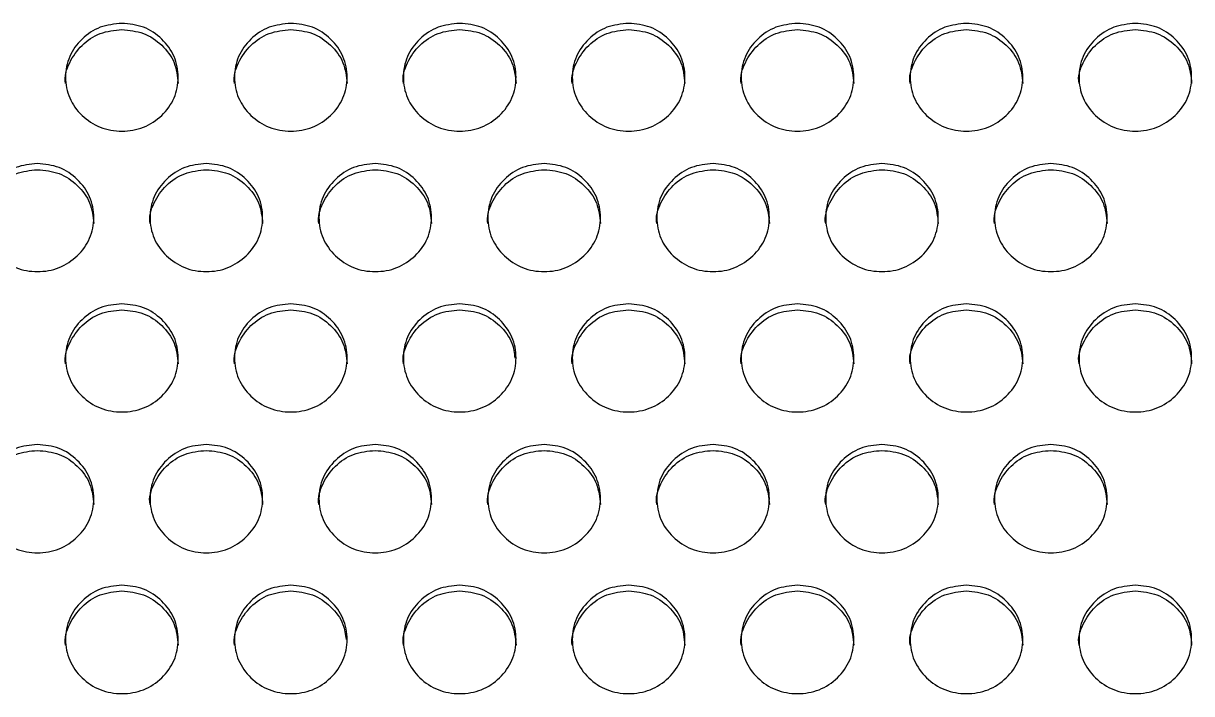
# Model space of a CAD drawing. Header units: millimetres. Extents: x 0.6 to 29.2, y 0.5 to 20.5.
# Drawn here: x 16.568 to 17.121, y 11.141 to 11.458 of the extents above; entities that cross this region are included whole.
import ezdxf

# ---------------------------------------------------------------- set-up
doc = ezdxf.new("R2010")
doc.units = ezdxf.units.MM

msp = doc.modelspace()

# ---------------------------------------------------------------- linework, layer by layer
for points, knots in [([(16.58802, 11.42976), (16.58802, 11.42976), (16.58737, 11.43304), (16.58956, 11.4399), (16.59531, 11.44817), (16.60417, 11.45423), (16.61118, 11.45492), (16.61468, 11.45527)], [0, 0, 0, 0, 0.000446, 0.250487, 0.500131, 0.749907, 1, 1, 1, 1]), ([(16.61468, 11.4582), (16.61819, 11.45787), (16.62521, 11.45719), (16.63397, 11.45111), (16.64011, 11.44278), (16.64197, 11.43269), (16.64011, 11.42262), (16.63398, 11.41423), (16.62522, 11.40836), (16.61468, 11.40657), (16.60415, 11.40836), (16.59538, 11.41423), (16.58926, 11.42262), (16.5874, 11.4327), (16.58926, 11.44278), (16.59538, 11.45111), (16.60415, 11.45717), (16.61117, 11.45786), (16.61468, 11.4582)], [0, 0, 0, 0, 0.062437, 0.124973, 0.18753, 0.249981, 0.31254, 0.374985, 0.437548, 0.499993, 0.562544, 0.624997, 0.687552, 0.750004, 0.812563, 0.87501, 0.937472, 1, 1, 1, 1]), ([(16.61468, 11.45527), (16.61819, 11.45493), (16.62522, 11.45425), (16.63393, 11.44818), (16.64027, 11.43987), (16.64099, 11.43315), (16.64135, 11.4298)], [0, 0, 0, 0, 0.249958, 0.500262, 0.75058, 1, 1, 1, 1]), ([(16.66802, 11.42976), (16.66802, 11.42976), (16.66737, 11.43304), (16.66956, 11.4399), (16.67531, 11.44817), (16.68417, 11.45423), (16.69118, 11.45492), (16.69468, 11.45527)], [0, 0, 0, 0, 0.000446, 0.250487, 0.500131, 0.749907, 1, 1, 1, 1]), ([(16.69468, 11.4582), (16.69819, 11.45787), (16.70521, 11.45719), (16.71397, 11.45111), (16.72011, 11.44278), (16.72197, 11.43269), (16.72011, 11.42262), (16.71398, 11.41423), (16.70522, 11.40836), (16.69468, 11.40657), (16.68415, 11.40836), (16.67538, 11.41423), (16.66926, 11.42262), (16.6674, 11.4327), (16.66926, 11.44278), (16.67538, 11.45111), (16.68415, 11.45717), (16.69117, 11.45786), (16.69468, 11.4582)], [0, 0, 0, 0, 0.062437, 0.124973, 0.18753, 0.249981, 0.31254, 0.374985, 0.437549, 0.499992, 0.562544, 0.624997, 0.687552, 0.750004, 0.812563, 0.87501, 0.937472, 1, 1, 1, 1]), ([(16.69468, 11.45527), (16.69819, 11.45493), (16.70522, 11.45425), (16.71393, 11.44818), (16.72027, 11.43987), (16.72099, 11.43315), (16.72135, 11.4298)], [0, 0, 0, 0, 0.24996, 0.500262, 0.75058, 1, 1, 1, 1]), ([(16.74802, 11.42976), (16.74802, 11.42976), (16.74737, 11.43304), (16.74956, 11.4399), (16.75531, 11.44817), (16.76417, 11.45423), (16.77118, 11.45492), (16.77468, 11.45527)], [0, 0, 0, 0, 0.0004458, 0.2504868, 0.5001325, 0.7499069, 1, 1, 1, 1]), ([(16.77468, 11.4582), (16.77819, 11.45787), (16.78521, 11.45719), (16.79397, 11.45111), (16.80011, 11.44278), (16.80197, 11.43269), (16.80011, 11.42262), (16.79398, 11.41423), (16.78522, 11.40836), (16.77468, 11.40657), (16.76415, 11.40836), (16.75538, 11.41423), (16.74926, 11.42262), (16.7474, 11.4327), (16.74926, 11.44278), (16.75539, 11.45111), (16.76415, 11.45717), (16.77117, 11.45786), (16.77468, 11.4582)], [0, 0, 0, 0, 0.062437, 0.124973, 0.187531, 0.249981, 0.312541, 0.374985, 0.437549, 0.499993, 0.562545, 0.624997, 0.687553, 0.750004, 0.812563, 0.87501, 0.937472, 1, 1, 1, 1]), ([(16.77468, 11.45527), (16.77819, 11.45493), (16.78522, 11.45425), (16.79393, 11.44818), (16.80027, 11.43987), (16.80099, 11.43315), (16.80135, 11.4298)], [0, 0, 0, 0, 0.24996, 0.500261, 0.750581, 1, 1, 1, 1]), ([(16.82802, 11.42976), (16.82802, 11.42976), (16.82737, 11.43304), (16.82956, 11.4399), (16.83531, 11.44817), (16.84417, 11.45423), (16.85118, 11.45492), (16.85468, 11.45527)], [0, 0, 0, 0, 0.000446, 0.250487, 0.500131, 0.749907, 1, 1, 1, 1]), ([(16.85468, 11.4582), (16.85819, 11.45787), (16.86521, 11.45719), (16.87397, 11.45111), (16.88011, 11.44278), (16.88197, 11.43269), (16.88011, 11.42262), (16.87398, 11.41423), (16.86522, 11.40836), (16.85468, 11.40657), (16.84415, 11.40836), (16.83538, 11.41423), (16.82926, 11.42262), (16.8274, 11.4327), (16.82926, 11.44278), (16.83538, 11.45111), (16.84415, 11.45717), (16.85117, 11.45786), (16.85468, 11.4582)], [0, 0, 0, 0, 0.062437, 0.124973, 0.18753, 0.249981, 0.31254, 0.374985, 0.437548, 0.499993, 0.562544, 0.624997, 0.687552, 0.750004, 0.812563, 0.87501, 0.937472, 1, 1, 1, 1]), ([(16.85468, 11.45527), (16.85819, 11.45493), (16.86522, 11.45425), (16.87393, 11.44818), (16.88027, 11.43987), (16.88099, 11.43315), (16.88135, 11.4298)], [0, 0, 0, 0, 0.249958, 0.500262, 0.75058, 1, 1, 1, 1]), ([(16.90802, 11.42976), (16.90802, 11.42976), (16.90737, 11.43304), (16.90956, 11.4399), (16.91531, 11.44817), (16.92417, 11.45423), (16.93118, 11.45492), (16.93468, 11.45527)], [0, 0, 0, 0, 0.000446, 0.250487, 0.500131, 0.749907, 1, 1, 1, 1]), ([(16.93468, 11.4582), (16.93819, 11.45787), (16.94521, 11.45719), (16.95397, 11.45111), (16.96011, 11.44278), (16.96197, 11.43269), (16.96011, 11.42262), (16.95398, 11.41423), (16.94522, 11.40836), (16.93468, 11.40657), (16.92415, 11.40836), (16.91538, 11.41423), (16.90926, 11.42262), (16.9074, 11.4327), (16.90926, 11.44278), (16.91538, 11.45111), (16.92415, 11.45717), (16.93117, 11.45786), (16.93468, 11.4582)], [0, 0, 0, 0, 0.062437, 0.124973, 0.187531, 0.249981, 0.31254, 0.374985, 0.437549, 0.499992, 0.562544, 0.624997, 0.687552, 0.750004, 0.812563, 0.87501, 0.937472, 1, 1, 1, 1]), ([(16.93468, 11.45527), (16.93819, 11.45493), (16.94522, 11.45425), (16.95393, 11.44818), (16.96027, 11.43987), (16.96099, 11.43315), (16.96135, 11.4298)], [0, 0, 0, 0, 0.24996, 0.500262, 0.750581, 1, 1, 1, 1]), ([(16.98802, 11.42976), (16.98802, 11.42976), (16.98737, 11.43304), (16.98956, 11.4399), (16.99531, 11.44817), (17.00417, 11.45423), (17.01118, 11.45492), (17.01468, 11.45527)], [0, 0, 0, 0, 0.000446, 0.250487, 0.500131, 0.749905, 1, 1, 1, 1]), ([(17.01468, 11.4582), (17.01819, 11.45787), (17.02521, 11.45719), (17.03397, 11.45111), (17.04011, 11.44278), (17.04197, 11.43269), (17.04011, 11.42262), (17.03398, 11.41423), (17.02522, 11.40836), (17.01468, 11.40657), (17.00415, 11.40836), (16.99538, 11.41423), (16.98926, 11.42262), (16.9874, 11.4327), (16.98926, 11.44278), (16.99539, 11.45111), (17.00415, 11.45717), (17.01117, 11.45786), (17.01468, 11.4582)], [0, 0, 0, 0, 0.062437, 0.124973, 0.18753, 0.249981, 0.31254, 0.374985, 0.437548, 0.499992, 0.562545, 0.624997, 0.687552, 0.750004, 0.812563, 0.87501, 0.937471, 1, 1, 1, 1]), ([(17.01468, 11.45527), (17.01819, 11.45493), (17.02522, 11.45425), (17.03393, 11.44818), (17.04027, 11.43987), (17.04099, 11.43315), (17.04135, 11.4298)], [0, 0, 0, 0, 0.249958, 0.500262, 0.75058, 1, 1, 1, 1]), ([(17.06802, 11.42976), (17.06802, 11.42976), (17.06737, 11.43304), (17.06956, 11.4399), (17.07531, 11.44817), (17.08417, 11.45423), (17.09118, 11.45492), (17.09468, 11.45527)], [0, 0, 0, 0, 0.000446, 0.250487, 0.500131, 0.749907, 1, 1, 1, 1]), ([(17.09468, 11.4582), (17.09819, 11.45787), (17.10521, 11.45719), (17.11397, 11.45111), (17.12011, 11.44278), (17.12197, 11.43269), (17.12011, 11.42262), (17.11398, 11.41423), (17.10522, 11.40836), (17.09468, 11.40657), (17.08415, 11.40836), (17.07538, 11.41423), (17.06926, 11.42262), (17.0674, 11.4327), (17.06926, 11.44278), (17.07538, 11.45111), (17.08415, 11.45717), (17.09117, 11.45786), (17.09468, 11.4582)], [0, 0, 0, 0, 0.0624366, 0.1249728, 0.1875303, 0.2499808, 0.3125403, 0.3749848, 0.4375485, 0.4999921, 0.5625442, 0.6249969, 0.6875522, 0.7500042, 0.812563, 0.8750097, 0.9374718, 1, 1, 1, 1]), ([(17.09468, 11.45527), (17.09819, 11.45493), (17.10522, 11.45425), (17.11393, 11.44818), (17.12027, 11.43987), (17.12099, 11.43315), (17.12135, 11.4298)], [0, 0, 0, 0, 0.249958, 0.500262, 0.75058, 1, 1, 1, 1]), ([(16.54802, 11.36336), (16.54802, 11.36336), (16.54737, 11.36664), (16.54956, 11.37352), (16.55531, 11.3818), (16.56417, 11.38787), (16.57118, 11.38856), (16.57468, 11.38891)], [0, 0, 0, 0, 0.0004458, 0.2504877, 0.5001314, 0.7499052, 1, 1, 1, 1]), ([(16.57468, 11.3918), (16.57819, 11.39146), (16.58521, 11.39078), (16.59397, 11.38469), (16.60011, 11.37635), (16.60197, 11.36624), (16.60011, 11.35616), (16.59398, 11.34775), (16.58522, 11.34187), (16.57468, 11.34008), (16.56415, 11.34187), (16.55538, 11.34775), (16.54926, 11.35615), (16.5474, 11.36625), (16.54926, 11.37635), (16.55539, 11.38469), (16.56415, 11.39076), (16.57117, 11.39145), (16.57468, 11.3918)], [0, 0, 0, 0, 0.062437, 0.124973, 0.18753, 0.24998, 0.31254, 0.374984, 0.437548, 0.499992, 0.562544, 0.624996, 0.687552, 0.750004, 0.812564, 0.87501, 0.937471, 1, 1, 1, 1]), ([(16.57468, 11.38891), (16.57819, 11.38857), (16.58522, 11.38789), (16.59393, 11.38181), (16.60027, 11.37348), (16.60099, 11.36676), (16.60135, 11.3634)], [0, 0, 0, 0, 0.249958, 0.500262, 0.750582, 1, 1, 1, 1]), ([(16.62802, 11.36336), (16.62802, 11.36336), (16.62737, 11.36664), (16.62956, 11.37352), (16.63531, 11.3818), (16.64417, 11.38787), (16.65118, 11.38856), (16.65468, 11.38891)], [0, 0, 0, 0, 0.0004458, 0.2504875, 0.5001314, 0.7499073, 1, 1, 1, 1]), ([(16.65468, 11.3918), (16.65819, 11.39146), (16.66521, 11.39078), (16.67397, 11.38469), (16.68011, 11.37635), (16.68197, 11.36624), (16.68011, 11.35616), (16.67398, 11.34775), (16.66522, 11.34187), (16.65468, 11.34008), (16.64415, 11.34187), (16.63538, 11.34775), (16.62926, 11.35615), (16.6274, 11.36625), (16.62926, 11.37635), (16.63539, 11.38469), (16.64415, 11.39076), (16.65117, 11.39145), (16.65468, 11.3918)], [0, 0, 0, 0, 0.062437, 0.124973, 0.18753, 0.249981, 0.31254, 0.374985, 0.437548, 0.499992, 0.562544, 0.624997, 0.687552, 0.750004, 0.812563, 0.87501, 0.937472, 1, 1, 1, 1]), ([(16.65468, 11.38891), (16.65819, 11.38857), (16.66522, 11.38789), (16.67393, 11.38181), (16.68027, 11.37348), (16.68099, 11.36676), (16.68135, 11.3634)], [0, 0, 0, 0, 0.249958, 0.500262, 0.750582, 1, 1, 1, 1]), ([(16.70802, 11.36336), (16.70802, 11.36336), (16.70737, 11.36664), (16.70956, 11.37352), (16.71531, 11.3818), (16.72417, 11.38787), (16.73118, 11.38856), (16.73468, 11.38891)], [0, 0, 0, 0, 0.000446, 0.250488, 0.500133, 0.749907, 1, 1, 1, 1]), ([(16.73468, 11.3918), (16.73819, 11.39146), (16.74521, 11.39078), (16.75397, 11.38469), (16.76011, 11.37635), (16.76197, 11.36624), (16.76011, 11.35616), (16.75398, 11.34775), (16.74522, 11.34187), (16.73468, 11.34008), (16.72415, 11.34187), (16.71538, 11.34775), (16.70926, 11.35615), (16.7074, 11.36625), (16.70926, 11.37635), (16.71539, 11.38469), (16.72415, 11.39076), (16.73117, 11.39145), (16.73468, 11.3918)], [0, 0, 0, 0, 0.0624372, 0.1249727, 0.1875303, 0.2499809, 0.3125403, 0.3749847, 0.4375488, 0.4999923, 0.5625443, 0.624997, 0.6875525, 0.7500046, 0.8125637, 0.8750102, 0.9374718, 1, 1, 1, 1]), ([(16.73468, 11.38891), (16.73819, 11.38857), (16.74522, 11.38789), (16.75393, 11.38181), (16.76027, 11.37348), (16.76099, 11.36676), (16.76135, 11.3634)], [0, 0, 0, 0, 0.2499602, 0.5002611, 0.7505824, 1, 1, 1, 1]), ([(16.78802, 11.36336), (16.78802, 11.36336), (16.78737, 11.36664), (16.78956, 11.37352), (16.79531, 11.3818), (16.80417, 11.38787), (16.81118, 11.38856), (16.81468, 11.38891)], [0, 0, 0, 0, 0.000446, 0.250488, 0.500132, 0.749907, 1, 1, 1, 1]), ([(16.81468, 11.3918), (16.81819, 11.39146), (16.82521, 11.39078), (16.83397, 11.38469), (16.84011, 11.37635), (16.84197, 11.36624), (16.84011, 11.35616), (16.83398, 11.34775), (16.82522, 11.34187), (16.81468, 11.34008), (16.80415, 11.34187), (16.79538, 11.34775), (16.78926, 11.35615), (16.7874, 11.36625), (16.78926, 11.37635), (16.79539, 11.38469), (16.80415, 11.39076), (16.81117, 11.39145), (16.81468, 11.3918)], [0, 0, 0, 0, 0.062437, 0.124973, 0.18753, 0.249981, 0.31254, 0.374985, 0.437548, 0.499992, 0.562544, 0.624997, 0.687552, 0.750004, 0.812564, 0.87501, 0.937472, 1, 1, 1, 1]), ([(16.81468, 11.38891), (16.81819, 11.38857), (16.82522, 11.38789), (16.83393, 11.38181), (16.84027, 11.37348), (16.84099, 11.36676), (16.84135, 11.3634)], [0, 0, 0, 0, 0.249958, 0.500262, 0.750582, 1, 1, 1, 1]), ([(16.86802, 11.36336), (16.86802, 11.36336), (16.86737, 11.36664), (16.86956, 11.37352), (16.87531, 11.3818), (16.88417, 11.38787), (16.89118, 11.38856), (16.89468, 11.38891)], [0, 0, 0, 0, 0.0004458, 0.2504875, 0.5001314, 0.7499073, 1, 1, 1, 1]), ([(16.89468, 11.3918), (16.89819, 11.39146), (16.90521, 11.39078), (16.91397, 11.38469), (16.92011, 11.37635), (16.92197, 11.36624), (16.92011, 11.35616), (16.91398, 11.34775), (16.90522, 11.34187), (16.89468, 11.34008), (16.88415, 11.34187), (16.87538, 11.34775), (16.86926, 11.35615), (16.8674, 11.36625), (16.86926, 11.37635), (16.87539, 11.38469), (16.88415, 11.39076), (16.89117, 11.39145), (16.89468, 11.3918)], [0, 0, 0, 0, 0.0624373, 0.1249728, 0.1875301, 0.2499807, 0.31254, 0.3749847, 0.4375484, 0.499992, 0.562544, 0.6249967, 0.6875522, 0.7500043, 0.8125635, 0.8750097, 0.9374718, 1, 1, 1, 1]), ([(16.89468, 11.38891), (16.89819, 11.38857), (16.90522, 11.38789), (16.91393, 11.38181), (16.92027, 11.37348), (16.92099, 11.36676), (16.92135, 11.3634)], [0, 0, 0, 0, 0.24996, 0.500262, 0.750582, 1, 1, 1, 1]), ([(16.94802, 11.36336), (16.94802, 11.36336), (16.94737, 11.36664), (16.94956, 11.37352), (16.95531, 11.3818), (16.96417, 11.38787), (16.97118, 11.38856), (16.97468, 11.38891)], [0, 0, 0, 0, 0.000446, 0.250488, 0.500133, 0.749907, 1, 1, 1, 1]), ([(16.97468, 11.3918), (16.97819, 11.39146), (16.98521, 11.39078), (16.99397, 11.38469), (17.00011, 11.37635), (17.00197, 11.36624), (17.00011, 11.35616), (16.99398, 11.34775), (16.98522, 11.34187), (16.97468, 11.34008), (16.96415, 11.34187), (16.95538, 11.34775), (16.94926, 11.35615), (16.9474, 11.36625), (16.94926, 11.37635), (16.95539, 11.38469), (16.96415, 11.39076), (16.97117, 11.39145), (16.97468, 11.3918)], [0, 0, 0, 0, 0.062437, 0.124973, 0.18753, 0.249981, 0.31254, 0.374985, 0.437548, 0.499992, 0.562544, 0.624997, 0.687552, 0.750005, 0.812564, 0.87501, 0.937472, 1, 1, 1, 1]), ([(16.97468, 11.38891), (16.97819, 11.38857), (16.98522, 11.38789), (16.99393, 11.38181), (17.00027, 11.37348), (17.00099, 11.36676), (17.00135, 11.3634)], [0, 0, 0, 0, 0.2499602, 0.5002611, 0.7505824, 1, 1, 1, 1]), ([(17.02802, 11.36336), (17.02802, 11.36336), (17.02737, 11.36664), (17.02956, 11.37352), (17.03531, 11.3818), (17.04417, 11.38787), (17.05118, 11.38856), (17.05468, 11.38891)], [0, 0, 0, 0, 0.000446, 0.250488, 0.500132, 0.749907, 1, 1, 1, 1]), ([(17.05468, 11.3918), (17.05819, 11.39146), (17.06521, 11.39078), (17.07397, 11.38469), (17.08011, 11.37635), (17.08197, 11.36624), (17.08011, 11.35616), (17.07398, 11.34775), (17.06522, 11.34187), (17.05468, 11.34008), (17.04415, 11.34187), (17.03538, 11.34775), (17.02926, 11.35615), (17.0274, 11.36625), (17.02926, 11.37635), (17.03539, 11.38469), (17.04415, 11.39076), (17.05117, 11.39145), (17.05468, 11.3918)], [0, 0, 0, 0, 0.062437, 0.124973, 0.18753, 0.249981, 0.31254, 0.374985, 0.437548, 0.499992, 0.562544, 0.624997, 0.687552, 0.750004, 0.812564, 0.87501, 0.937472, 1, 1, 1, 1]), ([(17.05468, 11.38891), (17.05819, 11.38857), (17.06522, 11.38789), (17.07393, 11.38181), (17.08027, 11.37348), (17.08099, 11.36676), (17.08135, 11.3634)], [0, 0, 0, 0, 0.249958, 0.500262, 0.750582, 1, 1, 1, 1]), ([(16.58802, 11.29695), (16.58802, 11.29696), (16.58736, 11.30024), (16.58956, 11.30713), (16.59531, 11.31542), (16.60417, 11.32151), (16.61118, 11.3222), (16.61468, 11.32255)], [0, 0, 0, 0, 0.000445, 0.250486, 0.500131, 0.749908, 1, 1, 1, 1]), ([(16.61468, 11.32538), (16.61819, 11.32504), (16.62521, 11.32436), (16.63397, 11.31827), (16.64011, 11.30991), (16.64197, 11.29979), (16.64011, 11.28969), (16.63398, 11.28127), (16.62522, 11.27538), (16.61468, 11.27359), (16.60415, 11.27538), (16.59538, 11.28127), (16.58926, 11.28968), (16.5874, 11.29979), (16.58926, 11.30991), (16.59538, 11.31826), (16.60415, 11.32434), (16.61117, 11.32503), (16.61468, 11.32538)], [0, 0, 0, 0, 0.062437, 0.124973, 0.18753, 0.24998, 0.31254, 0.374985, 0.437548, 0.499992, 0.562544, 0.624997, 0.687552, 0.750004, 0.812563, 0.87501, 0.937472, 1, 1, 1, 1]), ([(16.61468, 11.32255), (16.61819, 11.32221), (16.62522, 11.32152), (16.63393, 11.31544), (16.64027, 11.30709), (16.64099, 11.30036), (16.64135, 11.297)], [0, 0, 0, 0, 0.249958, 0.500262, 0.750581, 1, 1, 1, 1]), ([(16.66802, 11.29695), (16.66802, 11.29696), (16.66736, 11.30024), (16.66956, 11.30713), (16.67531, 11.31542), (16.68417, 11.32151), (16.69118, 11.3222), (16.69468, 11.32255)], [0, 0, 0, 0, 0.000445, 0.250486, 0.500131, 0.749907, 1, 1, 1, 1]), ([(16.69468, 11.32538), (16.69819, 11.32504), (16.70521, 11.32436), (16.71397, 11.31827), (16.72011, 11.30991), (16.72197, 11.29979), (16.72011, 11.28969), (16.71398, 11.28127), (16.70522, 11.27538), (16.69468, 11.27359), (16.68415, 11.27538), (16.67538, 11.28127), (16.66926, 11.28968), (16.6674, 11.29979), (16.66926, 11.30991), (16.67538, 11.31826), (16.68415, 11.32434), (16.69117, 11.32503), (16.69468, 11.32538)], [0, 0, 0, 0, 0.062437, 0.124973, 0.18753, 0.24998, 0.31254, 0.374984, 0.437549, 0.499992, 0.562544, 0.624997, 0.687552, 0.750004, 0.812563, 0.87501, 0.937472, 1, 1, 1, 1]), ([(16.69468, 11.32255), (16.69819, 11.32221), (16.70522, 11.32152), (16.71393, 11.31544), (16.72027, 11.30709), (16.72099, 11.30036), (16.72135, 11.297)], [0, 0, 0, 0, 0.249961, 0.500262, 0.750581, 1, 1, 1, 1]), ([(16.74802, 11.29695), (16.74802, 11.29696), (16.74736, 11.30024), (16.74956, 11.30713), (16.75531, 11.31542), (16.76417, 11.32151), (16.77118, 11.3222), (16.77468, 11.32255)], [0, 0, 0, 0, 0.000445, 0.250486, 0.500132, 0.749907, 1, 1, 1, 1]), ([(16.77468, 11.32538), (16.77819, 11.32504), (16.78521, 11.32436), (16.79397, 11.31827), (16.80011, 11.30991), (16.80197, 11.29979), (16.80011, 11.28969), (16.79398, 11.28127), (16.78522, 11.27538), (16.77468, 11.27359), (16.76415, 11.27538), (16.75538, 11.28127), (16.74926, 11.28968), (16.7474, 11.29979), (16.74926, 11.30991), (16.75539, 11.31826), (16.76415, 11.32434), (16.77117, 11.32503), (16.77468, 11.32538)], [0, 0, 0, 0, 0.062437, 0.124973, 0.18753, 0.249981, 0.31254, 0.374985, 0.437549, 0.499993, 0.562545, 0.624997, 0.687553, 0.750004, 0.812564, 0.87501, 0.937472, 1, 1, 1, 1]), ([(16.77468, 11.32255), (16.7782, 11.32221), (16.78523, 11.32153), (16.79389, 11.31542), (16.79982, 11.3079), (16.80052, 11.30212), (16.80081, 11.2997)], [0, 0, 0, 0, 0.2684273, 0.5372211, 0.8060346, 1, 1, 1, 1]), ([(16.82802, 11.29695), (16.82802, 11.29696), (16.82737, 11.30024), (16.82956, 11.30713), (16.83531, 11.31542), (16.84417, 11.32151), (16.85118, 11.3222), (16.85468, 11.32255)], [0, 0, 0, 0, 0.000445, 0.250486, 0.500131, 0.749907, 1, 1, 1, 1]), ([(16.85468, 11.32538), (16.85819, 11.32504), (16.86521, 11.32436), (16.87397, 11.31827), (16.88011, 11.30991), (16.88197, 11.29979), (16.88011, 11.28969), (16.87398, 11.28127), (16.86522, 11.27538), (16.85468, 11.27359), (16.84415, 11.27538), (16.83538, 11.28127), (16.82926, 11.28968), (16.8274, 11.29979), (16.82926, 11.30991), (16.83538, 11.31826), (16.84415, 11.32434), (16.85117, 11.32503), (16.85468, 11.32538)], [0, 0, 0, 0, 0.062437, 0.124973, 0.18753, 0.24998, 0.31254, 0.374985, 0.437548, 0.499993, 0.562544, 0.624997, 0.687552, 0.750004, 0.812563, 0.87501, 0.937472, 1, 1, 1, 1]), ([(16.85468, 11.32255), (16.85819, 11.32221), (16.86522, 11.32152), (16.87393, 11.31544), (16.88027, 11.30709), (16.88099, 11.30036), (16.88135, 11.297)], [0, 0, 0, 0, 0.249958, 0.500262, 0.750581, 1, 1, 1, 1]), ([(16.90802, 11.29695), (16.90802, 11.29696), (16.90736, 11.30024), (16.90956, 11.30713), (16.91531, 11.31542), (16.92417, 11.32151), (16.93118, 11.3222), (16.93468, 11.32255)], [0, 0, 0, 0, 0.000445, 0.250486, 0.500131, 0.749907, 1, 1, 1, 1]), ([(16.93468, 11.32538), (16.93819, 11.32504), (16.94521, 11.32436), (16.95397, 11.31827), (16.96011, 11.30991), (16.96197, 11.29979), (16.96011, 11.28969), (16.95398, 11.28127), (16.94522, 11.27538), (16.93468, 11.27359), (16.92415, 11.27538), (16.91538, 11.28127), (16.90926, 11.28968), (16.9074, 11.29979), (16.90926, 11.30991), (16.91538, 11.31826), (16.92415, 11.32434), (16.93117, 11.32503), (16.93468, 11.32538)], [0, 0, 0, 0, 0.062437, 0.124973, 0.187531, 0.249981, 0.31254, 0.374984, 0.437549, 0.499992, 0.562544, 0.624997, 0.687553, 0.750004, 0.812563, 0.87501, 0.937472, 1, 1, 1, 1]), ([(16.93468, 11.32255), (16.93819, 11.32221), (16.94522, 11.32152), (16.95393, 11.31544), (16.96027, 11.30709), (16.96099, 11.30036), (16.96135, 11.297)], [0, 0, 0, 0, 0.24996, 0.500262, 0.750582, 1, 1, 1, 1]), ([(16.98802, 11.29695), (16.98802, 11.29696), (16.98736, 11.30024), (16.98956, 11.30713), (16.99531, 11.31542), (17.00417, 11.32151), (17.01118, 11.3222), (17.01468, 11.32255)], [0, 0, 0, 0, 0.000445, 0.250486, 0.500131, 0.749905, 1, 1, 1, 1]), ([(17.01468, 11.32538), (17.01819, 11.32504), (17.02521, 11.32436), (17.03397, 11.31827), (17.04011, 11.30991), (17.04197, 11.29979), (17.04011, 11.28969), (17.03398, 11.28127), (17.02522, 11.27538), (17.01468, 11.27359), (17.00415, 11.27538), (16.99538, 11.28127), (16.98926, 11.28968), (16.9874, 11.29979), (16.98926, 11.30991), (16.99539, 11.31826), (17.00415, 11.32434), (17.01117, 11.32503), (17.01468, 11.32538)], [0, 0, 0, 0, 0.0624366, 0.1249727, 0.1875301, 0.2499803, 0.3125401, 0.3749845, 0.4375482, 0.4999923, 0.5625443, 0.6249965, 0.6875522, 0.7500038, 0.8125633, 0.8750096, 0.9374713, 1, 1, 1, 1]), ([(17.01468, 11.32255), (17.01819, 11.32221), (17.02522, 11.32152), (17.03393, 11.31544), (17.04027, 11.30709), (17.04099, 11.30036), (17.04135, 11.297)], [0, 0, 0, 0, 0.249958, 0.500262, 0.750581, 1, 1, 1, 1]), ([(17.06802, 11.29695), (17.06802, 11.29696), (17.06737, 11.30024), (17.06956, 11.30713), (17.07531, 11.31542), (17.08417, 11.32151), (17.09118, 11.3222), (17.09468, 11.32255)], [0, 0, 0, 0, 0.000445, 0.250486, 0.500131, 0.749907, 1, 1, 1, 1]), ([(17.09468, 11.32538), (17.09819, 11.32504), (17.10521, 11.32436), (17.11397, 11.31827), (17.12011, 11.30991), (17.12197, 11.29979), (17.12011, 11.28969), (17.11398, 11.28127), (17.10522, 11.27538), (17.09468, 11.27359), (17.08415, 11.27538), (17.07538, 11.28127), (17.06926, 11.28968), (17.0674, 11.29979), (17.06926, 11.30991), (17.07538, 11.31826), (17.08415, 11.32434), (17.09117, 11.32503), (17.09468, 11.32538)], [0, 0, 0, 0, 0.062437, 0.124973, 0.18753, 0.24998, 0.31254, 0.374984, 0.437548, 0.499992, 0.562544, 0.624997, 0.687552, 0.750004, 0.812563, 0.87501, 0.937472, 1, 1, 1, 1]), ([(17.09468, 11.32255), (17.09819, 11.32221), (17.10522, 11.32152), (17.11393, 11.31544), (17.12027, 11.30709), (17.12099, 11.30036), (17.12135, 11.297)], [0, 0, 0, 0, 0.249958, 0.500262, 0.750581, 1, 1, 1, 1]), ([(16.54802, 11.23035), (16.54802, 11.23036), (16.54736, 11.23365), (16.54956, 11.24054), (16.55531, 11.24885), (16.56417, 11.25494), (16.57118, 11.25563), (16.57468, 11.25598)], [0, 0, 0, 0, 0.000444, 0.250488, 0.500132, 0.749905, 1, 1, 1, 1]), ([(16.57468, 11.25877), (16.57819, 11.25842), (16.58521, 11.25774), (16.59397, 11.25164), (16.60011, 11.24327), (16.60197, 11.23313), (16.60011, 11.22302), (16.59398, 11.21458), (16.58522, 11.20869), (16.57468, 11.2069), (16.56415, 11.20869), (16.55538, 11.21459), (16.54926, 11.22301), (16.5474, 11.23314), (16.54926, 11.24327), (16.55539, 11.25164), (16.56415, 11.25772), (16.57117, 11.25842), (16.57468, 11.25877)], [0, 0, 0, 0, 0.062437, 0.124973, 0.18753, 0.24998, 0.31254, 0.374985, 0.437548, 0.499993, 0.562545, 0.624997, 0.687552, 0.750004, 0.812563, 0.87501, 0.937471, 1, 1, 1, 1]), ([(16.57468, 11.25598), (16.57819, 11.25564), (16.58522, 11.25496), (16.59393, 11.24886), (16.60027, 11.2405), (16.60099, 11.23376), (16.60135, 11.23039)], [0, 0, 0, 0, 0.249958, 0.500261, 0.750581, 1, 1, 1, 1]), ([(16.62802, 11.23035), (16.62802, 11.23036), (16.62736, 11.23365), (16.62956, 11.24054), (16.63531, 11.24885), (16.64417, 11.25494), (16.65118, 11.25563), (16.65468, 11.25598)], [0, 0, 0, 0, 0.0004438, 0.2504876, 0.5001318, 0.7499072, 1, 1, 1, 1]), ([(16.65468, 11.25877), (16.65819, 11.25842), (16.66521, 11.25774), (16.67397, 11.25164), (16.68011, 11.24327), (16.68197, 11.23313), (16.68011, 11.22302), (16.67398, 11.21458), (16.66522, 11.20869), (16.65468, 11.2069), (16.64415, 11.20869), (16.63538, 11.21459), (16.62926, 11.22301), (16.6274, 11.23314), (16.62926, 11.24327), (16.63539, 11.25164), (16.64415, 11.25772), (16.65117, 11.25842), (16.65468, 11.25877)], [0, 0, 0, 0, 0.0624366, 0.1249727, 0.1875302, 0.2499805, 0.3125404, 0.3749852, 0.4375487, 0.4999923, 0.5625444, 0.6249971, 0.6875524, 0.7500043, 0.8125634, 0.8750096, 0.9374718, 1, 1, 1, 1]), ([(16.65468, 11.25598), (16.65819, 11.25564), (16.66522, 11.25496), (16.67393, 11.24886), (16.68027, 11.2405), (16.68099, 11.23376), (16.68135, 11.23039)], [0, 0, 0, 0, 0.249958, 0.500261, 0.750581, 1, 1, 1, 1]), ([(16.70802, 11.23035), (16.70802, 11.23036), (16.70736, 11.23365), (16.70956, 11.24054), (16.71531, 11.24885), (16.72417, 11.25494), (16.73118, 11.25563), (16.73468, 11.25598)], [0, 0, 0, 0, 0.0004438, 0.2504877, 0.5001335, 0.749907, 1, 1, 1, 1]), ([(16.73468, 11.25877), (16.73819, 11.25842), (16.74521, 11.25774), (16.75397, 11.25164), (16.76011, 11.24327), (16.76197, 11.23313), (16.76011, 11.22302), (16.75398, 11.21458), (16.74522, 11.20869), (16.73468, 11.2069), (16.72415, 11.20869), (16.71538, 11.21459), (16.70926, 11.22301), (16.7074, 11.23314), (16.70926, 11.24327), (16.71539, 11.25164), (16.72415, 11.25772), (16.73117, 11.25842), (16.73468, 11.25877)], [0, 0, 0, 0, 0.0624371, 0.1249727, 0.1875305, 0.2499808, 0.3125408, 0.3749852, 0.4375492, 0.4999927, 0.5625448, 0.6249975, 0.6875527, 0.7500046, 0.8125637, 0.8750102, 0.9374719, 1, 1, 1, 1]), ([(16.73468, 11.25598), (16.73819, 11.25564), (16.74522, 11.25496), (16.75393, 11.24886), (16.76027, 11.2405), (16.76099, 11.23376), (16.76135, 11.23039)], [0, 0, 0, 0, 0.24996, 0.500261, 0.750581, 1, 1, 1, 1]), ([(16.78802, 11.23035), (16.78802, 11.23036), (16.78736, 11.23365), (16.78956, 11.24054), (16.79531, 11.24885), (16.80417, 11.25494), (16.81118, 11.25563), (16.81468, 11.25598)], [0, 0, 0, 0, 0.000444, 0.250488, 0.500132, 0.749907, 1, 1, 1, 1]), ([(16.81468, 11.25877), (16.81819, 11.25842), (16.82521, 11.25774), (16.83397, 11.25164), (16.84011, 11.24327), (16.84197, 11.23313), (16.84011, 11.22302), (16.83398, 11.21458), (16.82522, 11.20869), (16.81468, 11.2069), (16.80415, 11.20869), (16.79538, 11.21459), (16.78926, 11.22301), (16.7874, 11.23314), (16.78926, 11.24327), (16.79539, 11.25164), (16.80415, 11.25772), (16.81117, 11.25842), (16.81468, 11.25877)], [0, 0, 0, 0, 0.062437, 0.124973, 0.18753, 0.24998, 0.31254, 0.374985, 0.437549, 0.499993, 0.562544, 0.624997, 0.687552, 0.750004, 0.812563, 0.87501, 0.937472, 1, 1, 1, 1]), ([(16.81468, 11.25598), (16.81819, 11.25564), (16.82522, 11.25496), (16.83393, 11.24886), (16.84027, 11.2405), (16.84099, 11.23376), (16.84135, 11.23039)], [0, 0, 0, 0, 0.249958, 0.500261, 0.750581, 1, 1, 1, 1]), ([(16.86802, 11.23035), (16.86802, 11.23036), (16.86736, 11.23365), (16.86956, 11.24054), (16.87531, 11.24885), (16.88417, 11.25494), (16.89118, 11.25563), (16.89468, 11.25598)], [0, 0, 0, 0, 0.0004438, 0.2504876, 0.5001318, 0.7499072, 1, 1, 1, 1]), ([(16.89468, 11.25877), (16.89819, 11.25842), (16.90521, 11.25774), (16.91397, 11.25164), (16.92011, 11.24327), (16.92197, 11.23313), (16.92011, 11.22302), (16.91398, 11.21458), (16.90522, 11.20869), (16.89468, 11.2069), (16.88415, 11.20869), (16.87538, 11.21459), (16.86926, 11.22301), (16.8674, 11.23314), (16.86926, 11.24327), (16.87539, 11.25164), (16.88415, 11.25772), (16.89117, 11.25842), (16.89468, 11.25877)], [0, 0, 0, 0, 0.062437, 0.124973, 0.18753, 0.249981, 0.31254, 0.374985, 0.437549, 0.499992, 0.562544, 0.624997, 0.687552, 0.750004, 0.812563, 0.87501, 0.937472, 1, 1, 1, 1]), ([(16.89468, 11.25598), (16.89819, 11.25564), (16.90522, 11.25496), (16.91393, 11.24886), (16.92027, 11.2405), (16.92099, 11.23376), (16.92135, 11.23039)], [0, 0, 0, 0, 0.24996, 0.500262, 0.750581, 1, 1, 1, 1]), ([(16.94802, 11.23035), (16.94802, 11.23036), (16.94736, 11.23365), (16.94956, 11.24054), (16.95531, 11.24885), (16.96417, 11.25494), (16.97118, 11.25563), (16.97468, 11.25598)], [0, 0, 0, 0, 0.0004438, 0.2504877, 0.5001335, 0.749907, 1, 1, 1, 1]), ([(16.97468, 11.25877), (16.97819, 11.25842), (16.98521, 11.25774), (16.99397, 11.25164), (17.00011, 11.24327), (17.00197, 11.23313), (17.00011, 11.22302), (16.99398, 11.21458), (16.98522, 11.20869), (16.97468, 11.2069), (16.96415, 11.20869), (16.95538, 11.21459), (16.94926, 11.22301), (16.9474, 11.23314), (16.94926, 11.24327), (16.95539, 11.25164), (16.96415, 11.25772), (16.97117, 11.25842), (16.97468, 11.25877)], [0, 0, 0, 0, 0.062437, 0.124973, 0.187531, 0.249981, 0.312541, 0.374985, 0.437549, 0.499993, 0.562545, 0.624998, 0.687553, 0.750005, 0.812564, 0.87501, 0.937472, 1, 1, 1, 1]), ([(16.97468, 11.25598), (16.97819, 11.25564), (16.98522, 11.25496), (16.99393, 11.24886), (17.00027, 11.2405), (17.00099, 11.23376), (17.00135, 11.23039)], [0, 0, 0, 0, 0.24996, 0.500261, 0.750581, 1, 1, 1, 1]), ([(17.02802, 11.23035), (17.02802, 11.23036), (17.02736, 11.23365), (17.02956, 11.24054), (17.03531, 11.24885), (17.04417, 11.25494), (17.05118, 11.25563), (17.05468, 11.25598)], [0, 0, 0, 0, 0.000444, 0.250488, 0.500132, 0.749907, 1, 1, 1, 1]), ([(17.05468, 11.25877), (17.05819, 11.25842), (17.06521, 11.25774), (17.07397, 11.25164), (17.08011, 11.24327), (17.08197, 11.23313), (17.08011, 11.22302), (17.07398, 11.21458), (17.06522, 11.20869), (17.05468, 11.2069), (17.04415, 11.20869), (17.03538, 11.21459), (17.02926, 11.22301), (17.0274, 11.23314), (17.02926, 11.24327), (17.03539, 11.25164), (17.04415, 11.25772), (17.05117, 11.25842), (17.05468, 11.25877)], [0, 0, 0, 0, 0.062437, 0.124973, 0.18753, 0.24998, 0.31254, 0.374985, 0.437549, 0.499993, 0.562544, 0.624997, 0.687552, 0.750004, 0.812563, 0.87501, 0.937472, 1, 1, 1, 1]), ([(17.05468, 11.25598), (17.05819, 11.25564), (17.06522, 11.25496), (17.07393, 11.24886), (17.08027, 11.2405), (17.08099, 11.23376), (17.08135, 11.23039)], [0, 0, 0, 0, 0.249958, 0.500261, 0.750581, 1, 1, 1, 1]), ([(16.58802, 11.16374), (16.58802, 11.16375), (16.58737, 11.16704), (16.58956, 11.17395), (16.59531, 11.18227), (16.60417, 11.18837), (16.61118, 11.18907), (16.61468, 11.18941)], [0, 0, 0, 0, 0.0004461, 0.2504872, 0.5001314, 0.7499075, 1, 1, 1, 1]), ([(16.61468, 11.19215), (16.61819, 11.19181), (16.62521, 11.19112), (16.63397, 11.18501), (16.64011, 11.17663), (16.64197, 11.16648), (16.64011, 11.15635), (16.63398, 11.1479), (16.62522, 11.14199), (16.61468, 11.1402), (16.60415, 11.142), (16.59538, 11.1479), (16.58926, 11.15634), (16.5874, 11.16648), (16.58926, 11.17663), (16.59538, 11.18501), (16.60415, 11.1911), (16.61117, 11.1918), (16.61468, 11.19215)], [0, 0, 0, 0, 0.062437, 0.124973, 0.18753, 0.24998, 0.31254, 0.374985, 0.437548, 0.499992, 0.562544, 0.624997, 0.687552, 0.750004, 0.812563, 0.87501, 0.937472, 1, 1, 1, 1]), ([(16.61468, 11.18941), (16.61819, 11.18907), (16.62522, 11.18839), (16.63393, 11.18228), (16.64027, 11.17391), (16.64099, 11.16716), (16.64135, 11.16379)], [0, 0, 0, 0, 0.249958, 0.500263, 0.750582, 1, 1, 1, 1]), ([(16.66802, 11.16374), (16.66802, 11.16375), (16.66737, 11.16704), (16.66956, 11.17395), (16.67531, 11.18227), (16.68417, 11.18837), (16.69118, 11.18907), (16.69468, 11.18941)], [0, 0, 0, 0, 0.0004461, 0.2504868, 0.5001311, 0.7499073, 1, 1, 1, 1]), ([(16.69468, 11.19215), (16.69819, 11.19181), (16.70521, 11.19112), (16.71397, 11.18501), (16.72011, 11.17663), (16.72197, 11.16648), (16.72011, 11.15635), (16.71398, 11.1479), (16.70522, 11.14199), (16.69468, 11.1402), (16.68415, 11.142), (16.67538, 11.1479), (16.66926, 11.15634), (16.6674, 11.16648), (16.66926, 11.17663), (16.67538, 11.18501), (16.68415, 11.1911), (16.69117, 11.1918), (16.69468, 11.19215)], [0, 0, 0, 0, 0.0624371, 0.1249727, 0.1875301, 0.2499805, 0.3125399, 0.3749847, 0.4375485, 0.4999921, 0.5625442, 0.6249971, 0.6875522, 0.7500041, 0.8125632, 0.8750099, 0.9374719, 1, 1, 1, 1]), ([(16.69468, 11.18941), (16.6982, 11.18907), (16.70523, 11.18839), (16.71389, 11.18227), (16.71984, 11.1747), (16.72054, 11.16886), (16.72083, 11.16639)], [0, 0, 0, 0, 0.26767, 0.535707, 0.803762, 1, 1, 1, 1]), ([(16.74802, 11.16374), (16.74802, 11.16375), (16.74737, 11.16704), (16.74956, 11.17395), (16.75531, 11.18227), (16.76417, 11.18837), (16.77118, 11.18907), (16.77468, 11.18941)], [0, 0, 0, 0, 0.000446, 0.250487, 0.500133, 0.749907, 1, 1, 1, 1]), ([(16.77468, 11.19215), (16.77819, 11.19181), (16.78521, 11.19112), (16.79397, 11.18501), (16.80011, 11.17663), (16.80197, 11.16648), (16.80011, 11.15635), (16.79398, 11.1479), (16.78522, 11.14199), (16.77468, 11.1402), (16.76415, 11.142), (16.75538, 11.1479), (16.74926, 11.15634), (16.7474, 11.16648), (16.74926, 11.17663), (16.75539, 11.18501), (16.76415, 11.1911), (16.77117, 11.1918), (16.77468, 11.19215)], [0, 0, 0, 0, 0.0624371, 0.1249727, 0.1875304, 0.2499808, 0.3125401, 0.3749852, 0.4375485, 0.4999927, 0.5625447, 0.624997, 0.6875525, 0.7500044, 0.8125635, 0.8750104, 0.9374719, 1, 1, 1, 1]), ([(16.77468, 11.18941), (16.77819, 11.18907), (16.78522, 11.18839), (16.79393, 11.18228), (16.80027, 11.17391), (16.80099, 11.16716), (16.80135, 11.16379)], [0, 0, 0, 0, 0.24996, 0.500262, 0.750582, 1, 1, 1, 1]), ([(16.82802, 11.16374), (16.82802, 11.16375), (16.82737, 11.16704), (16.82956, 11.17395), (16.83531, 11.18227), (16.84417, 11.18837), (16.85118, 11.18907), (16.85468, 11.18941)], [0, 0, 0, 0, 0.0004461, 0.2504868, 0.5001311, 0.7499073, 1, 1, 1, 1]), ([(16.85468, 11.19215), (16.85819, 11.19181), (16.86521, 11.19112), (16.87397, 11.18501), (16.88011, 11.17663), (16.88197, 11.16648), (16.88011, 11.15635), (16.87398, 11.1479), (16.86522, 11.14199), (16.85468, 11.1402), (16.84415, 11.142), (16.83538, 11.1479), (16.82926, 11.15634), (16.8274, 11.16648), (16.82926, 11.17663), (16.83538, 11.18501), (16.84415, 11.1911), (16.85117, 11.1918), (16.85468, 11.19215)], [0, 0, 0, 0, 0.0624366, 0.1249727, 0.1875301, 0.2499805, 0.3125399, 0.374985, 0.4375483, 0.4999926, 0.5625441, 0.624997, 0.6875521, 0.7500041, 0.8125632, 0.8750099, 0.9374719, 1, 1, 1, 1]), ([(16.85468, 11.18941), (16.85819, 11.18907), (16.86522, 11.18839), (16.87393, 11.18228), (16.88027, 11.17391), (16.88099, 11.16716), (16.88135, 11.16379)], [0, 0, 0, 0, 0.249958, 0.500263, 0.750582, 1, 1, 1, 1]), ([(16.90802, 11.16374), (16.90802, 11.16375), (16.90737, 11.16704), (16.90956, 11.17395), (16.91531, 11.18227), (16.92417, 11.18837), (16.93118, 11.18907), (16.93468, 11.18941)], [0, 0, 0, 0, 0.0004461, 0.2504868, 0.5001311, 0.7499073, 1, 1, 1, 1]), ([(16.93468, 11.19215), (16.93819, 11.19181), (16.94521, 11.19112), (16.95397, 11.18501), (16.96011, 11.17663), (16.96197, 11.16648), (16.96011, 11.15635), (16.95398, 11.1479), (16.94522, 11.14199), (16.93468, 11.1402), (16.92415, 11.142), (16.91538, 11.1479), (16.90926, 11.15634), (16.9074, 11.16648), (16.90926, 11.17663), (16.91538, 11.18501), (16.92415, 11.1911), (16.93117, 11.1918), (16.93468, 11.19215)], [0, 0, 0, 0, 0.062437, 0.124973, 0.18753, 0.249981, 0.31254, 0.374985, 0.437549, 0.499992, 0.562544, 0.624997, 0.687552, 0.750004, 0.812563, 0.87501, 0.937472, 1, 1, 1, 1]), ([(16.93468, 11.18941), (16.93819, 11.18907), (16.94522, 11.18839), (16.95393, 11.18228), (16.96027, 11.17391), (16.96099, 11.16716), (16.96135, 11.16379)], [0, 0, 0, 0, 0.24996, 0.500262, 0.750583, 1, 1, 1, 1]), ([(16.98802, 11.16374), (16.98802, 11.16375), (16.98737, 11.16704), (16.98956, 11.17395), (16.99531, 11.18227), (17.00417, 11.18837), (17.01118, 11.18907), (17.01468, 11.18941)], [0, 0, 0, 0, 0.0004461, 0.2504871, 0.5001312, 0.7499052, 1, 1, 1, 1]), ([(17.01468, 11.19215), (17.01819, 11.19181), (17.02521, 11.19112), (17.03397, 11.18501), (17.04011, 11.17663), (17.04197, 11.16648), (17.04011, 11.15635), (17.03398, 11.1479), (17.02522, 11.14199), (17.01468, 11.1402), (17.00415, 11.142), (16.99538, 11.1479), (16.98926, 11.15634), (16.9874, 11.16648), (16.98926, 11.17663), (16.99539, 11.18501), (17.00415, 11.1911), (17.01117, 11.1918), (17.01468, 11.19215)], [0, 0, 0, 0, 0.062437, 0.124973, 0.18753, 0.24998, 0.31254, 0.374985, 0.437548, 0.499992, 0.562544, 0.624997, 0.687552, 0.750004, 0.812563, 0.87501, 0.937471, 1, 1, 1, 1]), ([(17.01468, 11.18941), (17.01819, 11.18907), (17.02522, 11.18839), (17.03393, 11.18228), (17.04027, 11.17391), (17.04099, 11.16716), (17.04135, 11.16379)], [0, 0, 0, 0, 0.249958, 0.500263, 0.750582, 1, 1, 1, 1]), ([(17.06802, 11.16374), (17.06802, 11.16375), (17.06737, 11.16704), (17.06956, 11.17395), (17.07531, 11.18227), (17.08417, 11.18837), (17.09118, 11.18907), (17.09468, 11.18941)], [0, 0, 0, 0, 0.0004461, 0.2504868, 0.5001311, 0.7499073, 1, 1, 1, 1]), ([(17.09468, 11.19215), (17.09819, 11.19181), (17.10521, 11.19112), (17.11397, 11.18501), (17.12011, 11.17663), (17.12197, 11.16648), (17.12011, 11.15635), (17.11398, 11.1479), (17.10522, 11.14199), (17.09468, 11.1402), (17.08415, 11.142), (17.07538, 11.1479), (17.06926, 11.15634), (17.0674, 11.16648), (17.06926, 11.17663), (17.07538, 11.18501), (17.08415, 11.1911), (17.09117, 11.1918), (17.09468, 11.19215)], [0, 0, 0, 0, 0.0624365, 0.1249727, 0.1875301, 0.2499805, 0.3125399, 0.3749848, 0.4375484, 0.4999921, 0.5625441, 0.624997, 0.6875521, 0.7500041, 0.8125632, 0.8750099, 0.9374719, 1, 1, 1, 1]), ([(17.09468, 11.18941), (17.09819, 11.18907), (17.10522, 11.18839), (17.11393, 11.18228), (17.12027, 11.17391), (17.12099, 11.16716), (17.12135, 11.16379)], [0, 0, 0, 0, 0.249958, 0.500263, 0.750582, 1, 1, 1, 1])]:
    msp.add_open_spline(points, degree=3, knots=knots)

doc.saveas('drawing.dxf')
